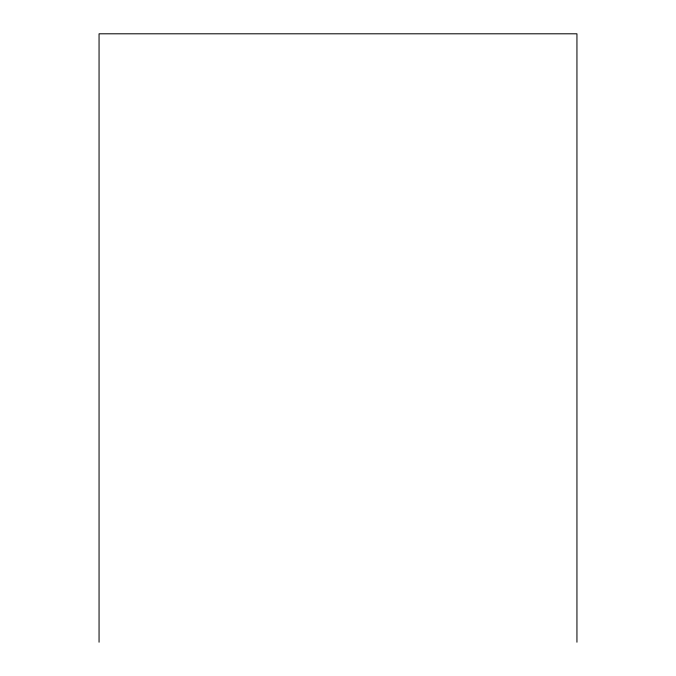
<?xml version="1.0" encoding="UTF-8"?>
<svg xmlns="http://www.w3.org/2000/svg" width="676" height="676" viewBox="0 0 676 676"><rect width="100%" height="100%" fill="white"/><g stroke="black" fill="none" stroke-linecap="round" stroke-linejoin="round"><path stroke-width="1.01" d="M576.941 642.2L576.941 33.8L99.059 33.8L99.059 642.2"/></g></svg>
